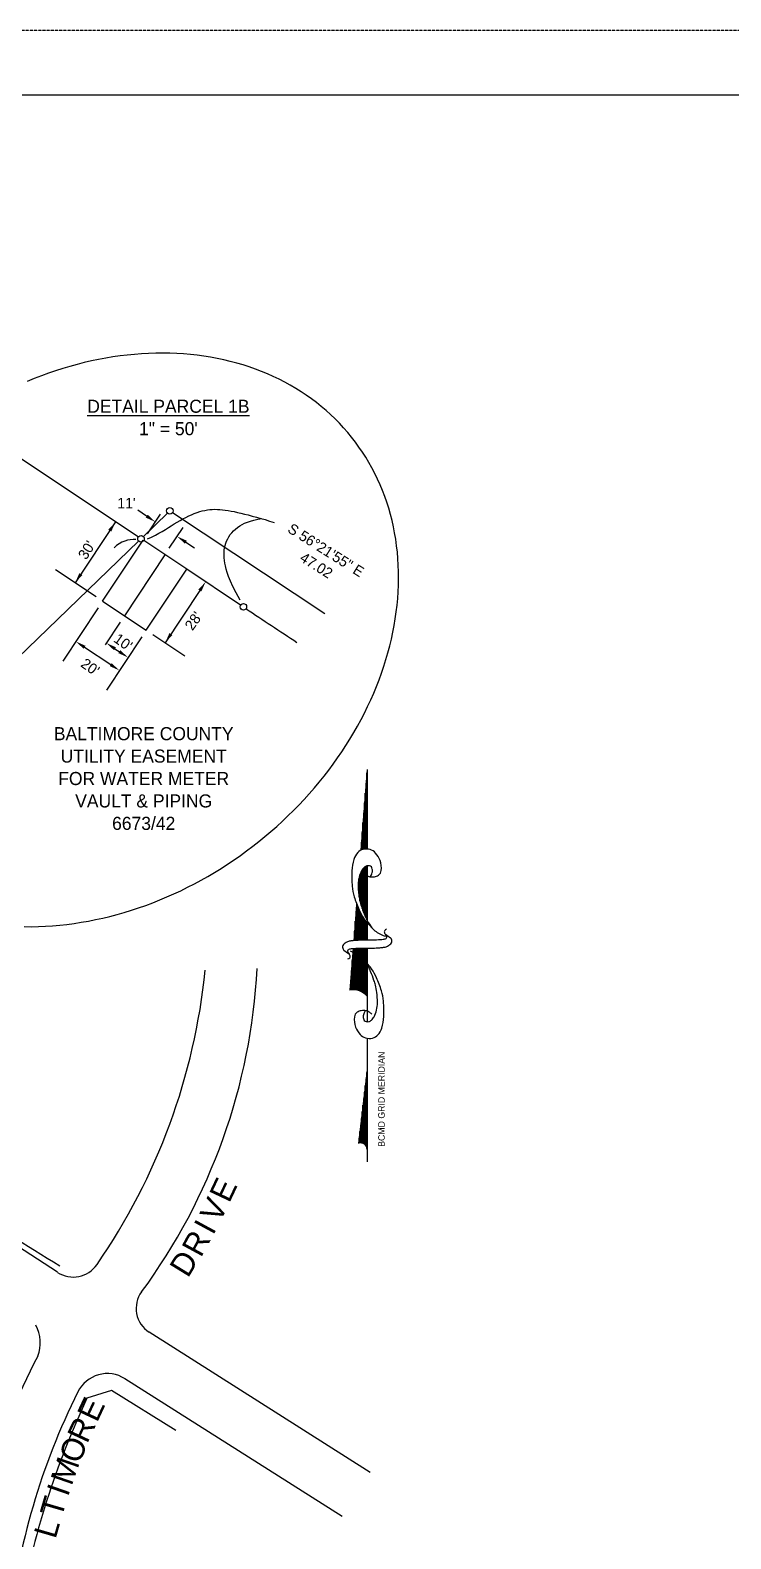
# Model space of a CAD drawing. Header units: inches. Extents: x -46627 to 16189, y -40789 to 47130.
# Drawn here: x -11395 to -4964, y 33286 to 47130 of the extents above; entities that cross this region are included whole.
import ezdxf
from ezdxf.enums import TextEntityAlignment as Align

# ---------------------------------------------------------------- set-up
doc = ezdxf.new("R2010")
doc.units = ezdxf.units.IN
doc.header["$MEASUREMENT"] = 0
doc.linetypes.add('DASHED', pattern=[0.75, 0.5, -0.25])
for name, color, linetype in [('1', 7, 'CONTINUOUS'), ('21', 7, 'CONTINUOUS'), ('4', 7, 'CONTINUOUS'), ('55', 7, 'CONTINUOUS'), ('8', 7, 'CONTINUOUS')]:
    doc.layers.add(name, color=color, linetype=linetype)
doc.styles.add('txt', font='TXT', dxfattribs={"height": 0.2})

msp = doc.modelspace()

# ---------------------------------------------------------------- linework, layer by layer
at = {"layer": '1', "color": 94, "linetype": 'Continuous'}
for p, q in [((-8302.3856, 40345.887, -0.0048), (-8360.0264, 39604.7814, -0.0048)), ((-8305.1528, 39614.8914, -0.0048), (-8305.1528, 40310.313, -0.0048)), ((-8302.3856, 40345.887, -0.0048), (-8302.3856, 39615.2046, -0.0048)), ((-8312.1836, 39614.0934, -0.0048), (-8312.1836, 40219.911, -0.0048)), ((-8326.2464, 39612.4578, -0.0048), (-8326.2464, 40039.107, -0.0048)), ((-8319.2144, 39613.2954, -0.0048), (-8319.2144, 40129.5102, -0.0048)), ((-8333.2772, 39610.8606, -0.0048), (-8333.2772, 39948.7062, -0.0048)), ((-8347.34, 39607.6638, -0.0048), (-8347.34, 39767.9022, -0.0048)), ((-8340.308, 39609.2622, -0.0048), (-8340.308, 39858.3042, -0.0048)), ((-8354.372, 39606.0666, -0.0048), (-8354.372, 39677.5014, -0.0048)), ((-8305.1528, 38967.039, -0.0048), (-8305.1528, 39458.907, -0.0048)), ((-8301.272, 39461.5278, -0.0048), (-8302.2632, 38780.1738, -0.0048)), ((-8380.418, 39342.9822, -0.0048), (-8384.3504, 39292.7454, -0.0048)), ((-8375.4656, 39174.951, -0.0048), (-8375.4656, 39348.1446, -0.0048)), ((-8368.4336, 39138.0462, -0.0048), (-8368.4336, 39374.0934, -0.0048)), ((-8361.4016, 39111.051, -0.0048), (-8361.4016, 39395.7558, -0.0048)), ((-8354.372, 39090.543, -0.0048), (-8354.372, 39407.7414, -0.0048)), ((-8347.34, 39071.199, -0.0048), (-8347.34, 39419.7258, -0.0048)), ((-8340.308, 39052.227, -0.0048), (-8340.308, 39431.7102, -0.0048)), ((-8333.2772, 39033.2526, -0.0048), (-8333.2772, 39439.9206, -0.0048)), ((-8326.2464, 39014.727, -0.0048), (-8326.2464, 39444.6678, -0.0048)), ((-8319.2144, 38998.8294, -0.0048), (-8319.2144, 39449.415, -0.0048)), ((-8312.1836, 38982.9342, -0.0048), (-8312.1836, 39454.161, -0.0048)), ((-8382.4964, 39235.2198, -0.0048), (-8382.4964, 39254.6418, -0.0048)), ((-8403.0968, 39053.2614, -0.0048), (-8424.5132, 38772.4554, -0.0048)), ((-8403.59, 38776.0374, -0.0048), (-8403.59, 39045.5454, -0.0048)), ((-8398.4936, 39112.0614, -0.0048), (-8403.0968, 39053.2614, -0.0048)), ((-8396.5592, 38776.3206, -0.0048), (-8396.5592, 39107.0862, -0.0048)), ((-8389.5272, 38776.6038, -0.0048), (-8389.5272, 39089.007, -0.0048)), ((-8382.4964, 38776.887, -0.0048), (-8382.4964, 39070.9254, -0.0048)), ((-8375.4656, 38777.1702, -0.0048), (-8375.4656, 39052.8462, -0.0048)), ((-8368.4336, 38777.4534, -0.0048), (-8368.4336, 39040.6566, -0.0048)), ((-8410.6208, 38775.7542, -0.0048), (-8410.6208, 38953.779, -0.0048)), ((-8361.4016, 38777.7366, -0.0048), (-8361.4016, 39028.9374, -0.0048)), ((-8354.372, 38778.0198, -0.0048), (-8354.372, 39017.2182, -0.0048)), ((-8347.34, 38778.303, -0.0048), (-8347.34, 39005.5002, -0.0048)), ((-8340.308, 38778.5862, -0.0048), (-8340.308, 38993.781, -0.0048)), ((-8333.2772, 38778.8682, -0.0048), (-8333.2772, 38982.063, -0.0048)), ((-8326.2464, 38779.1514, -0.0048), (-8326.2464, 38972.5038, -0.0048)), ((-8319.2144, 38779.4346, -0.0048), (-8319.2144, 38963.181, -0.0048)), ((-8312.1836, 38779.7178, -0.0048), (-8312.1836, 38953.8582, -0.0048)), ((-8305.1528, 38780.001, -0.0048), (-8305.1528, 38944.5342, -0.0048)), ((-8417.6528, 38775.5838, -0.0048), (-8417.6528, 38862.0114, -0.0048)), ((-8430.2912, 38701.389, -0.0048), (-8459.8856, 38320.887, -0.0048)), ((-8431.7144, 38322.5682, -0.0048), (-8431.7144, 38683.0806, -0.0048)), ((-8424.6836, 38322.5682, -0.0048), (-8424.6836, 38701.7934, -0.0048)), ((-8417.6528, 38322.5682, -0.0048), (-8417.6528, 38702.3022, -0.0048)), ((-8410.6208, 38322.5682, -0.0048), (-8410.6208, 38702.8098, -0.0048)), ((-8403.59, 38322.087, -0.0048), (-8403.59, 38703.3174, -0.0048)), ((-8396.5592, 38320.9878, -0.0048), (-8396.5592, 38703.8262, -0.0048)), ((-8389.5272, 38319.8886, -0.0048), (-8389.5272, 38704.3338, -0.0048)), ((-8382.4964, 38318.7894, -0.0048), (-8382.4964, 38704.8414, -0.0048)), ((-8375.4656, 38316.447, -0.0048), (-8375.4656, 38705.3502, -0.0048)), ((-8368.4336, 38314.1046, -0.0048), (-8368.4336, 38705.4978, -0.0048)), ((-8361.4016, 38311.7598, -0.0048), (-8361.4016, 38705.4978, -0.0048)), ((-8354.372, 38307.9906, -0.0048), (-8354.372, 38705.4978, -0.0048)), ((-8347.34, 38303.805, -0.0048), (-8347.34, 38705.4978, -0.0048)), ((-8340.308, 38299.6206, -0.0048), (-8340.308, 38705.4978, -0.0048)), ((-8333.2772, 38294.5278, -0.0048), (-8333.2772, 38705.4978, -0.0048)), ((-8326.2464, 38593.7226, -0.0048), (-8326.2464, 38705.4978, -0.0048)), ((-8319.2144, 38586.0198, -0.0048), (-8319.2144, 38705.4558, -0.0048)), ((-8312.1836, 38578.3182, -0.0048), (-8312.1836, 38705.3478, -0.0048)), ((-8305.1528, 38570.6166, -0.0048), (-8305.1528, 38705.2398, -0.0048)), ((-8302.3712, 38705.1978, -0.0048), (-8302.3856, 38695.767, -0.0048)), ((-8302.3856, 38695.767, -0.0048), (-8302.3856, 38567.5854, -0.0048)), ((-8445.7772, 38321.9598, -0.0048), (-8445.7772, 38502.2766, -0.0048)), ((-8438.7464, 38322.279, -0.0048), (-8438.7464, 38592.6798, -0.0048)), ((-8326.2464, 38289.1566, -0.0048), (-8326.2464, 38591.4138, -0.0048)), ((-8319.2144, 38283.3342, -0.0048), (-8319.2144, 38580.5742, -0.0048)), ((-8312.1836, 38275.5222, -0.0048), (-8312.1836, 38569.7346, -0.0048)), ((-8305.1528, 38267.7114, -0.0048), (-8305.1528, 38558.895, -0.0048)), ((-8302.3856, 38554.6302, -0.0048), (-8302.3856, 38510.3862, -0.0048)), ((-8302.3856, 38510.3862, -0.0048), (-8302.3856, 38264.6382, -0.0048)), ((-8452.808, 38321.6418, -0.0048), (-8452.808, 38411.8758, -0.0048)), ((-8459.84, 38321.3238, -0.0048), (-8459.84, 38321.4738, -0.0048)), ((-8302.3856, 38264.6382, -0.0048), (-8302.3856, 38030.607, -0.0048)), ((-8303.1848, 37879.5354, -0.0048), (-8302.3856, 37589.6382, -0.0048)), ((-8302.3856, 37589.6382, -0.0048), (-8381.1356, 36914.6382, -0.0048)), ((-8305.1528, 36876.327, -0.0048), (-8305.1528, 37565.9214, -0.0048)), ((-8302.3856, 37589.6382, -0.0048), (-8302.3856, 36858.387, -0.0048)), ((-8326.2464, 36906.1974, -0.0048), (-8326.2464, 37385.1174, -0.0048)), ((-8319.2144, 36899.9754, -0.0048), (-8319.2144, 37445.3862, -0.0048)), ((-8312.1836, 36891.171, -0.0048), (-8312.1836, 37505.6526, -0.0048)), ((-8340.308, 36914.0862, -0.0048), (-8340.308, 37264.5822, -0.0048)), ((-8333.2772, 36910.7646, -0.0048), (-8333.2772, 37324.8498, -0.0048)), ((-8354.372, 36917.7486, -0.0048), (-8354.372, 37144.047, -0.0048)), ((-8347.34, 36916.3734, -0.0048), (-8347.34, 37204.3134, -0.0048)), ((-8368.4336, 36917.9718, -0.0048), (-8368.4336, 37023.5106, -0.0048)), ((-8361.4016, 36918.2742, -0.0048), (-8361.4016, 37083.7782, -0.0048)), ((-8375.4656, 36916.827, -0.0048), (-8375.4656, 36963.243, -0.0048)), ((-8302.3856, 36858.387, -0.0048), (-8302.3856, 36745.887, -0.0048))]:
    msp.add_line(p, q, dxfattribs=at)
at = {"layer": '1', "color": 94, "linetype": 'Continuous', "elevation": -0.0048}
for points in [[(-8332.8138, 39393.5052, 0.0777356466), (-8307.2463, 39372.9007, 0.0796204659), (-8277.2816, 39361.4762, 0.0962663443), (-8235.548, 39360.9166, 0.1007523099), (-8198.4718, 39375.6978, 0.2244856028), (-8172.9122, 39417.4842, 0.1125499066), (-8183.8931, 39511.0329, 0.1005634104), (-8224.5514, 39578.6377, 0.1348784681), (-8274.7609, 39610.1689, 0.1327192386), (-8340.1076, 39612.0457, 0.1552289697), (-8388.2613, 39582.9722, 0.1016164731), (-8423.5673, 39520.8887, 0.067277925), (-8442.7884, 39415.371, 0.0343322523), (-8439.5505, 39273.4215, 0.050353936), (-8421.0459, 39178.2639, 0.0325413136), (-8376.3636, 39058.7399, 0.0449880684), (-8331.0423, 38978.2318, 0.025545503), (-8300.433, 38938.2766, 0.0171166609), (-8249.8539, 38882.7752, 0.0656498869), (-8208.7643, 38850.4602, 0.0424676436), (-8136.1957, 38815.3671)], [(-8276.6954, 39361.3558, 0.0769188742), (-8262.6873, 39379.1762, 0.0805271962), (-8255.2192, 39399.512, 0.0886953119), (-8254.7505, 39432.2571, 0.1418973975), (-8263.6604, 39450.9626, 0.1529729411), (-8280.6088, 39461.1396, 0.1264464472), (-8304.3494, 39460.798, 0.1201220442), (-8328.1301, 39447.6504, 0.0804829264), (-8352.9924, 39416.0118, 0.0673610699), (-8376.0791, 39356.6468, 0.059891392), (-8384.4154, 39285.5614, 0.0281993261), (-8378.9006, 39192.6513, 0.039093553), (-8365.9602, 39126.7234, 0.0168312537), (-8352.324, 39083.5034, 0.0086512918), (-8321.5519, 39000.8961, 0.0362498219), (-8301.6133, 38959.2329, 0.0215779568), (-8260.3018, 38893.628)], [(-8301.1905, 38780.1602, 0.0048209034), (-8333.3782, 38780.0339, 0.00885002), (-8350.9044, 38779.4857, 0.0057721709), (-8416.1955, 38775.53, 0.010588181), (-8451.7023, 38772.2101, 0.0712062969), (-8480.9818, 38764.5282, 0.0649752149), (-8509.6045, 38747.8145, 0.1036148156), (-8525.0639, 38729.6831, 0.1571158229), (-8528.0387, 38714.0328, 0.0844483549), (-8522.9709, 38697.1943, 0.1190217886), (-8514.8984, 38687.5662), (-8482.4792, 38663.8074), (-8464.2956, 38650.3446)], [(-8123.3034, 38879.0367, 0.155221696), (-8140.5348, 38869.3148, 0.230744731), (-8144.5221, 38856.2205, 0.0397883521), (-8141.7182, 38844.6375, 0.0407892964), (-8137.2062, 38833.9227, 0.0536495119), (-8131.8129, 38825.8205, -0.0675427647), (-8126.4197, 38817.7183, -0.1598881293), (-8124.331, 38802.3778, -0.2043888242), (-8131.1244, 38792.1209, -0.0673978152), (-8141.2994, 38787.231, -0.0522147937), (-8155.528, 38784.2122, -0.0135773626), (-8180.7579, 38782.2511, -0.0050271603), (-8249.0381, 38779.4933, -0.0107756071), (-8266.9871, 38779.336, -0.0056528423), (-8301.1905, 38780.1602)], [(-8301.1905, 38705.8546, 0.0048209034), (-8269.0028, 38705.981, 0.00885002), (-8251.4766, 38706.5291, 0.0057721709), (-8186.1855, 38710.4848, 0.010588181), (-8150.6787, 38713.8048, 0.0712062969), (-8121.3992, 38721.4866, 0.0649752149), (-8092.7765, 38738.2003, 0.1036148156), (-8077.3171, 38756.3318, 0.1571158229), (-8074.3423, 38771.9821, 0.0844483549), (-8079.4101, 38788.8206, 0.1190217886), (-8087.4824, 38798.4486), (-8119.9016, 38822.2074), (-8138.0864, 38835.6702)], [(-8479.0776, 38606.9782, 0.155221696), (-8461.8462, 38616.7, 0.230744731), (-8457.8589, 38629.7944, 0.0397883521), (-8460.6628, 38641.3774, 0.0407892964), (-8465.1748, 38652.0921, 0.0536495119), (-8470.5681, 38660.1943, -0.0675427647), (-8475.9613, 38668.2965, -0.1598881293), (-8478.0501, 38683.637, -0.2043888242), (-8471.2566, 38693.8939, -0.0673978152), (-8461.0816, 38698.7838, -0.0522147937), (-8446.853, 38701.8026, -0.0135773626), (-8421.6231, 38703.7637, -0.0050271603), (-8353.3429, 38706.5215, -0.0107756071), (-8335.3939, 38706.6788, -0.0056528423), (-8301.1905, 38705.8546)], [(-8258.9079, 38099.5127, 0.0777356466), (-8284.4754, 38120.1172, 0.0796204659), (-8314.4401, 38131.5417, 0.0962663443), (-8356.1737, 38132.1013, 0.1007523099), (-8393.2499, 38117.3201, 0.2244856028), (-8418.8095, 38075.5337, 0.1125499066), (-8407.8286, 37981.985, 0.1005634104), (-8367.1703, 37914.3802, 0.1348784681), (-8316.9608, 37882.849, 0.1327192386), (-8251.6141, 37880.9722, 0.1552289697), (-8203.4604, 37910.0457, 0.1016164731), (-8168.1544, 37972.1292, 0.067277925), (-8148.9333, 38077.6469, 0.0343322523), (-8152.1711, 38219.5964, 0.050353936), (-8170.6758, 38314.754, 0.0325413136), (-8215.3581, 38434.278, 0.0449880684), (-8260.6794, 38514.7861, 0.025545503), (-8291.2887, 38554.7413, 0.0171166609), (-8341.8678, 38610.2427, 0.0656498869), (-8382.9574, 38642.5577, 0.0424676436), (-8455.526, 38677.6508)], [(-8315.0263, 38131.6621, 0.0769188742), (-8329.0344, 38113.8417, 0.0805271962), (-8336.5025, 38093.5059, 0.0886953119), (-8336.9712, 38060.7608, 0.1418973975), (-8328.0613, 38042.0553, 0.1529729411), (-8311.1129, 38031.8783, 0.1264464472), (-8287.3722, 38032.2199, 0.1201220442), (-8263.5916, 38045.3675, 0.0804829264), (-8238.7293, 38077.0061, 0.0673610699), (-8215.6426, 38136.3711, 0.059891392), (-8207.3063, 38207.4565, 0.0281993261), (-8212.8211, 38300.3666, 0.039093553), (-8225.7615, 38366.2945, 0.0168312537), (-8239.3977, 38409.5145, 0.0086512918), (-8270.1698, 38492.1218, 0.0362498219), (-8290.1084, 38533.785, 0.0215779568), (-8331.4199, 38599.3899)]]:
    msp.add_lwpolyline(points, format="xyb", dxfattribs=at)
at = {"layer": '1', "color": 94, "linetype": 'Continuous'}
for centre, radius, start, end in [((-8430.0854, 38156.954, -0.0048), 167.042, 40.13943056, 100.26472222), ((-8362.3433, 36858.3234, -0.0048), 59.9578, 0.06136667, 108.18966111)]:
    msp.add_arc(centre, radius, start, end, dxfattribs=at)
at = {"layer": '21', "color": 5, "linetype": 'Continuous'}
for p, q in [((-10648.2812, 34646.6046), (-10874.0048, 34577.103)), ((-10058.0084, 34279.3902), (-10648.2812, 34646.6046)), ((-10874.0048, 34577.103), (-10949.276, 34407.1326))]:
    msp.add_line(p, q, dxfattribs=at)
for centre, radius, start, end in [((20084.3313, 86614.6146), 59640, 236.365277778, 238.447955556), ((-3927.1955, 31297.4117), 7679.8422, 156.11388889, 171.376)]:
    msp.add_arc(centre, radius, start, end, dxfattribs=at)
at = {"layer": '4', "color": 1, "linetype": 'Continuous'}
for p, q in [((-11144.75, 35731.2858), (-17207.51, 39673.2966)), ((-8273.99, 33895.3842), (-10302.71, 35182.8162)), ((-8530.61, 33490.2738), (-10525.2308, 34754.7966))]:
    msp.add_line(p, q, dxfattribs=at)
for centre, radius, start, end in [((-15533.7781, 39083.1424, 0), 5774.5059, 325.38515278, 354.25597778), ((-14788.5828, 38803.7672, 0), 5484.2689, 323.63173611, 357.032575), ((-10999.8928, 35953.6805, 0), 265.4932, 237.00158056, 325.386875), ((-10165.8145, 35399.3548, 0), 256.8017, 143.60213611, 237.65751389), ((-5327.2659, 31823.4328, 0), 6769.6055, 152.37525278, 173.35228333), ((-10687.0113, 34499.238, 0), 302.7446, 57.57796111, 153.51220833), ((-5327.2659, 31823.4328, 0), 6293.3434, 153.47178611, 174.01134167)]:
    msp.add_arc(centre, radius, start, end, dxfattribs=at)
at = {"layer": '4', "color": 1, "linetype": 'Continuous', "extrusion": (5.85998e-06, 5.26709e-06, 1)}
msp.add_arc((-11653.6307, 35085.7623, 0.1178), 350.8886, 339.40872432, 27.33114932, dxfattribs=at)
at = {"layer": '55', "color": 7, "linetype": 'DASHED'}
msp.add_line((-46627.2896, 47129.8254), (3547.4056, 47129.8254), dxfattribs=at)
at = {"layer": '55', "color": 7, "linetype": 'Continuous'}
msp.add_lwpolyline([(-46029.9716, 46521.7554), (-46029.9716, 11888.0634), (2950.0876, 11888.0634), (2950.0876, 46532.5074), (-46029.9716, 46532.5074)], dxfattribs=at)
at = {"layer": '8', "color": 52, "linetype": 'Continuous'}
for p, q in [((-10402.88, 42479.1522), (-11717.0732, 43353.4482)), ((-10325.9912, 42670.5534), (-10405.9196, 42723.7278)), ((-10356.314, 42483.3654), (-10134.1916, 42697.6794)), ((-10318.04, 42509.1882), (-10199.582, 42687.2478)), ((-8691.6692, 41773.203), (-10087.6244, 42701.8926)), ((-10611.1436, 42617.7042), (-10983.362, 42058.2066)), ((-10611.398, 42617.9586), (-10610.8892, 42617.4498)), ((-10611.398, 42617.4498), (-10610.8892, 42617.9586)), ((-10118.2196, 42376.2534), (-9992.1644, 42565.7322)), ((-13075.3544, 39859.9098), (-10399.4924, 42441.705)), ((-10730.1392, 41889.7446), (-10357.9208, 42449.2422)), ((-10358.1752, 42449.4966), (-10357.6664, 42448.9878)), ((-10358.1752, 42448.9878), (-10357.6664, 42449.4966)), ((-10358.1752, 42449.4966), (-10357.6664, 42448.9878)), ((-10358.1752, 42448.9878), (-10357.6664, 42449.4966)), ((-9958.28, 42183.3714), (-10352.9252, 42445.9182)), ((-10046.4968, 42484.6986), (-10045.988, 42484.1898)), ((-10046.4968, 42484.1898), (-10045.988, 42484.6986)), ((-9966.3152, 42431.2698), (-9886.3868, 42378.0966)), ((-10158.1004, 42316.3062), (-10530.3188, 41756.8086)), ((-10158.3548, 42316.5606), (-10157.846, 42316.0518)), ((-10158.3548, 42316.0518), (-10157.846, 42316.5606)), ((-10790.0852, 41929.6242), (-11163.2, 42177.8478)), ((-10330.4984, 41623.8738), (-9958.28, 42183.3714)), ((-9958.5344, 42183.6258), (-9958.0256, 42183.117)), ((-9958.5344, 42183.117), (-9958.0256, 42183.6258)), ((-9463.3244, 41854.0914), (-9958.28, 42183.3714)), ((-9837.5408, 41987.7438), (-10156.5848, 41508.1746)), ((-9784.6208, 42067.9266), (-9784.112, 42067.4178)), ((-9784.6208, 42067.4178), (-9784.112, 42067.9266)), ((-10770.02, 41829.7986), (-11095.6232, 41340.369)), ((-10730.3936, 41889.999), (-10729.8848, 41889.4902)), ((-10730.3936, 41889.4902), (-10729.8848, 41889.999)), ((-10730.3936, 41889.999), (-10729.8848, 41889.4902)), ((-10730.3936, 41889.4902), (-10729.8848, 41889.999)), ((-10730.1392, 41889.7446), (-10330.4984, 41623.8738)), ((-10570.1996, 41696.8626), (-10707.5996, 41490.3306)), ((-10530.5732, 41757.063), (-10530.0644, 41756.5542)), ((-10530.5732, 41756.5542), (-10530.0644, 41757.063)), ((-10370.378, 41563.9278), (-10695.9824, 41074.4982)), ((-10330.7528, 41624.1282), (-10330.244, 41623.6194)), ((-10330.7528, 41623.6194), (-10330.244, 41624.1282)), ((-10330.7528, 41624.1282), (-10330.244, 41623.6194)), ((-10330.7528, 41623.6194), (-10330.244, 41624.1282)), ((-10330.7528, 41624.1282), (-10330.244, 41623.6194)), ((-10330.7528, 41623.6194), (-10330.244, 41624.1282)), ((-10270.5512, 41583.993), (-9976.7468, 41388.5334)), ((-10896.0536, 41467.0338), (-10656.2684, 41307.5106)), ((-10616.9216, 41453.3142), (-10536.9932, 41400.1398)), ((-10497.284, 41373.807), (-10496.7752, 41373.2982)), ((-10497.284, 41373.2982), (-10496.7752, 41373.807)), ((-10576.5956, 41254.5918), (-10576.0868, 41254.083)), ((-10576.5956, 41254.083), (-10576.0868, 41254.5918))]:
    msp.add_line(p, q, dxfattribs=at)
msp.add_lwpolyline([(-11448.944, 38903.2134), (-11384.5892, 38903.019), (-11319.9056, 38904.3042), (-11254.928, 38907.0678), (-11189.6936, 38911.3074), (-11124.2384, 38917.023), (-11058.5996, 38924.2086), (-10992.8144, 38932.8618), (-10926.9188, 38942.9778), (-10860.9512, 38954.5506), (-10794.9476, 38967.5742), (-10728.9452, 38982.0402), (-10662.9824, 38997.9402), (-10597.094, 39015.267), (-10531.3196, 39034.0098), (-10465.694, 39054.159), (-10400.2556, 39075.7014), (-10335.0404, 39098.6262), (-10270.0856, 39122.9202), (-10205.426, 39148.5702), (-10141.1012, 39175.5618), (-10077.1436, 39203.8782), (-10013.5928, 39233.505), (-9950.4812, 39264.4266), (-9887.846, 39296.6226), (-9825.7232, 39330.0774), (-9764.1464, 39364.7718), (-9703.1504, 39400.6854), (-9642.7688, 39437.7978), (-9583.0376, 39476.0898), (-9523.988, 39515.5386), (-9465.656, 39556.1214), (-9408.0716, 39597.8178), (-9351.2684, 39640.6014), (-9295.2788, 39684.4506), (-9240.1328, 39729.3402), (-9185.8628, 39775.2438), (-9132.4988, 39822.1362), (-9080.0708, 39869.991), (-9028.6088, 39918.7818), (-8978.1416, 39968.481), (-8928.6956, 40019.061), (-8880.3008, 40070.4918), (-8832.9848, 40122.747), (-8786.7728, 40175.7942), (-8741.69, 40229.6058), (-8697.764, 40284.1506), (-8655.0188, 40339.3986), (-8613.4772, 40395.3186), (-8573.1632, 40451.8782), (-8534.1008, 40509.0474), (-8496.3104, 40566.7926), (-8459.8124, 40625.0814), (-8424.6296, 40683.8814), (-8390.7812, 40743.1602), (-8358.2852, 40802.883), (-8327.1608, 40863.0174), (-8297.4248, 40923.5298), (-8269.094, 40984.3842), (-8242.1852, 41045.5494), (-8216.7128, 41106.9882), (-8192.6912, 41168.6682), (-8170.1336, 41230.5534), (-8149.0544, 41292.609), (-8129.462, 41354.8014), (-8111.3708, 41417.0946), (-8094.7892, 41479.4538), (-8079.728, 41541.843), (-8066.1932, 41604.2286), (-8054.1944, 41666.5758), (-8043.7376, 41728.8474), (-8034.8288, 41791.011), (-8027.474, 41853.0294), (-8021.6756, 41914.869), (-8017.4384, 41976.495), (-8014.7624, 42037.8726), (-8013.6524, 42098.9658), (-8014.1072, 42159.7434), (-8016.1256, 42220.1682), (-8019.7088, 42280.209), (-8024.8532, 42339.8298), (-8031.5564, 42398.997), (-8039.8148, 42457.6794), (-8049.6224, 42515.8422), (-8060.9756, 42573.4542), (-8073.8672, 42630.4806), (-8088.29, 42686.8926), (-8104.2356, 42742.6554), (-8121.6944, 42797.7402), (-8140.6592, 42852.1134), (-8161.1168, 42905.7474), (-8183.0564, 42958.6086), (-8206.4648, 43010.6706), (-8231.3312, 43061.9034), (-8257.64, 43112.2758), (-8285.3756, 43161.7626), (-8314.5248, 43210.3338), (-8345.0696, 43257.963), (-8376.992, 43304.6238), (-8410.2764, 43350.2898), (-8444.9024, 43394.9346), (-8480.8508, 43438.533), (-8518.1012, 43481.0622), (-8556.6344, 43522.4958), (-8596.4264, 43562.8122), (-8637.4556, 43601.9886), (-8679.6992, 43640.0034), (-8723.1332, 43676.8338), (-8767.7336, 43712.4594), (-8813.4752, 43746.8622), (-8860.3328, 43780.0194), (-8908.2788, 43811.9154), (-8957.2868, 43842.531), (-9007.3292, 43871.8494), (-9058.3784, 43899.8538), (-9110.4044, 43926.5274), (-9163.3796, 43951.857), (-9217.274, 43975.8282), (-9272.0552, 43998.4266), (-9327.6956, 44019.6402), (-9384.1616, 44039.4558), (-9441.422, 44057.8638), (-9499.4456, 44074.8534), (-9558.1976, 44090.415), (-9617.6468, 44104.5402), (-9677.7596, 44117.2194), (-9738.5024, 44128.4478), (-9799.8404, 44138.217), (-9861.7388, 44146.5234), (-9924.1628, 44153.361), (-9987.0788, 44158.7274), (-10050.4508, 44162.6178), (-10114.2416, 44165.0298), (-10178.4176, 44165.9646), (-10242.9404, 44165.4186), (-10307.7764, 44163.3954), (-10372.8872, 44159.8926), (-10438.2356, 44154.915), (-10503.788, 44148.4638), (-10569.5048, 44140.5438), (-10635.3488, 44131.1586), (-10701.2852, 44120.313), (-10767.2756, 44108.0142), (-10833.2828, 44094.2694), (-10899.2708, 44079.0846), (-10965.2, 44062.4694), (-11031.0368, 44044.4334), (-11096.7416, 44024.9862), (-11162.2772, 44004.1398), (-11227.6088, 43981.9038), (-11292.6992, 43958.2926), (-11357.51, 43933.3194), (-11422.0076, 43906.9974)], dxfattribs=at)
for centre in [(-10112.6021, 42718.5097), (-10377.9029, 42462.5353), (-9438.3465, 41837.4745)]:
    msp.add_circle(centre, 30, dxfattribs=at)
msp.add_arc((57428.0042, 142347.223), 120720, 236.379516667, 236.6449, dxfattribs=at)
for points in [[(-10318.9364, 42461.8506), (-10212.6272, 42505.6074), (-10075.052, 42605.6226), (-9856.1816, 42718.1406), (-9681.0848, 42743.1438), (-9480.974, 42705.6378), (-9268.3568, 42649.3794), (-9155.7956, 42611.8734)], [(-9468.4676, 41899.2642), (-9574.7756, 42093.0438), (-9618.5504, 42249.3174), (-9618.5504, 42424.3446), (-9505.988, 42580.6194), (-9374.666, 42630.627), (-9268.3568, 42649.3794)], [(-10425.2444, 42455.5998), (-10494.0332, 42461.8506), (-10562.8208, 42436.8462), (-10625.3552, 42380.5878)]]:
    msp.add_open_spline(points, degree=3, dxfattribs=at)
for points in [[(-10317.1292, 42683.8746), (-10334.8544, 42657.2322), (-10246.064, 42617.379)], [(-10677.6392, 42546.6378), (-10650.9956, 42528.9126), (-10611.1436, 42617.7042)], [(-9957.452, 42444.591), (-9975.1772, 42417.9486), (-10046.2424, 42484.4442)], [(-10943.5088, 42146.997), (-10916.8664, 42129.2718), (-10983.362, 42058.2066)], [(-9850.862, 41996.607), (-9824.2196, 41978.8818), (-9784.3664, 42067.6722)], [(-10116.7328, 41596.965), (-10090.0904, 41579.241), (-10156.5848, 41508.1746)], [(-10887.1916, 41480.355), (-10904.9156, 41453.7114), (-10975.982, 41520.207)], [(-10608.0596, 41466.6354), (-10625.7836, 41439.993), (-10696.85, 41506.4886)], [(-10568.0948, 41440.0482), (-10585.82, 41413.4058), (-10497.0296, 41373.5526)], [(-10647.4064, 41320.833), (-10665.1316, 41294.1894), (-10576.3412, 41254.3374)]]:
    msp.add_solid(points, dxfattribs=at)

# ---------------------------------------------------------------- texts
at = {"layer": '1', "color": 94, "linetype": 'Continuous', "style": 'txt'}
msp.add_text('BCMD GRID MERIDIAN', height=60, rotation=90, dxfattribs=at).set_placement((-8140.7768, 36883.0014, -0.0048))
at = {"layer": '4', "color": 1, "linetype": 'Continuous', "style": 'txt', "width": 1.002579}
for s, rotation, p in [('E', 64.71591034, (-9717.9403, 36534.3249)), ('V', 64.71591034, (-9804.4371, 36351.2077)), ('I', 61.54900346, (-9882.69, 36199.2893)), ('R', 61.54900346, (-9964.1963, 36048.8683)), ('D', 58.38209651, (-10073.1874, 35868.6959)), ('E', 64.94994864, (-10931.8706, 34520.1683)), ('R', 64.94994864, (-11019.3602, 34332.9731)), ('O', 67.90627361, (-11096.8109, 34145.448)), ('M', 70.86259866, (-11174.258, 33944.5951)), ('I', 70.86259866, (-11234.416, 33771.2347)), ('T', 73.81892369, (-11284.4425, 33610.6879)), ('L', 73.81892369, (-11342.2545, 33411.4544))]:
    msp.add_text(s, height=209.424, rotation=rotation, dxfattribs=at).set_placement(p, align=Align.TOP_CENTER)
at = {"layer": '8', "color": 52, "linetype": 'Continuous', "style": 'txt'}
for s, p in [('%%UDETAIL PARCEL 1B', (-10126.5704, 43618.7118)), ('1" = 50\'', (-10126.5704, 43412.997)), ('BALTIMORE COUNTY', (-10353.1376, 40614.1134)), ('UTILITY EASEMENT', (-10353.1376, 40408.3998)), ('FOR WATER METER', (-10353.1376, 40202.685)), ('VAULT & PIPING', (-10353.1376, 39996.9702)), ('6673/42', (-10353.1376, 39791.2566))]:
    msp.add_text(s, height=120, dxfattribs=at).set_placement(p, align=Align.CENTER)
msp.add_text("11'", height=96, dxfattribs=at).set_placement((-10594.7252, 42742.1742))
for s, p in [('S 56%%d21\'55" E', (-8705.5473, 42318.0778)), ('47.02', (-8793.3327, 42178.8749))]:
    msp.add_text(s, height=96, rotation=327.76356105, dxfattribs=at).set_placement(p, align=Align.CENTER)
for s, rotation, p in [("30'", 57.85251312, (-10880.8328, 42263.3106)), ("28'", 54.45155574, (-9905.4248, 41613.4542)), ("10'", 324.72398018, (-10636.928, 41523.3474)), ("20'", 324.72398018, (-10939.394, 41295.5946))]:
    msp.add_text(s, height=96, rotation=rotation, dxfattribs=at).set_placement(p)

doc.saveas('drawing.dxf')
